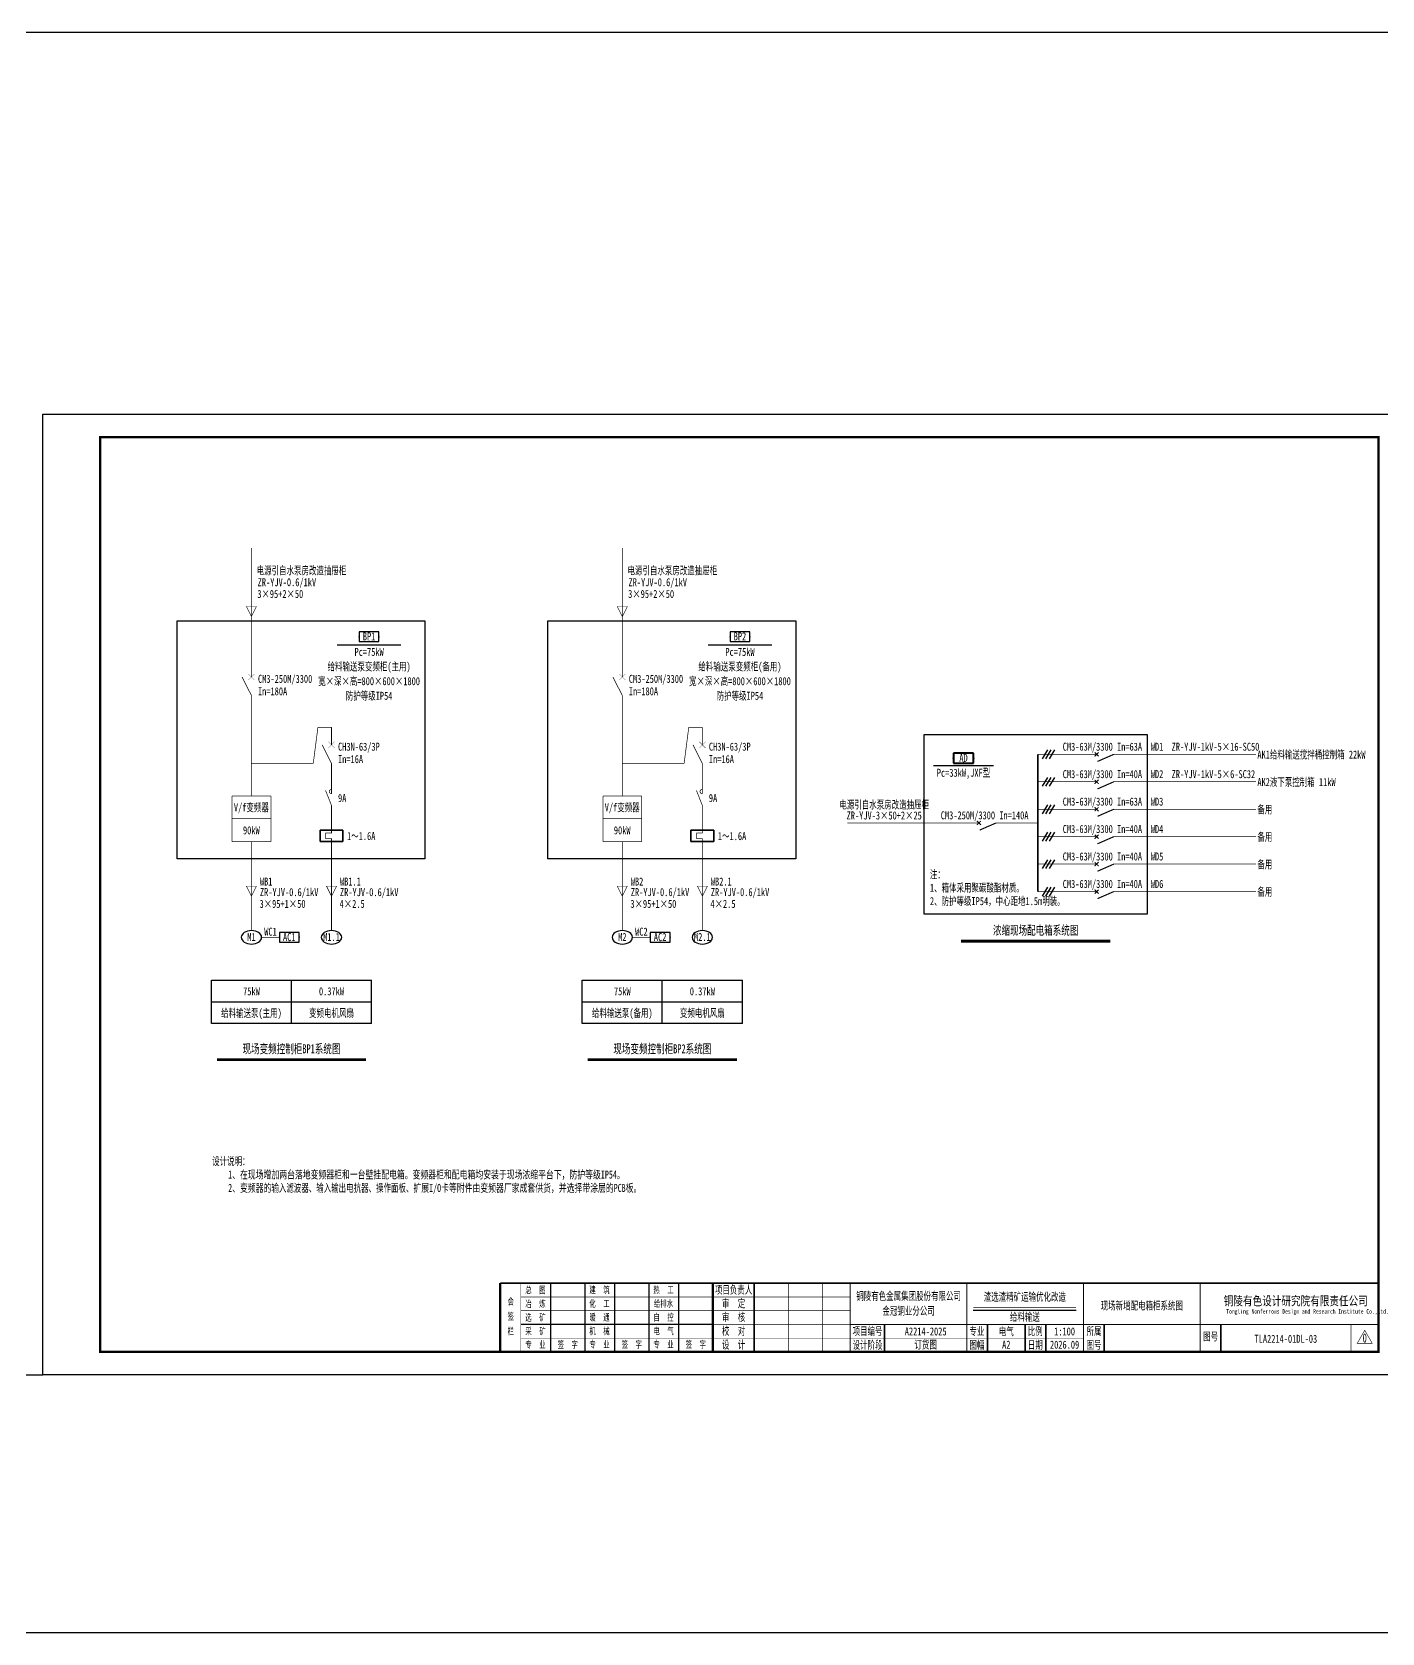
# Model space of a CAD drawing. Header units: millimetres. Extents: x 257344 to 1270023, y 272924 to 540726.
# Drawn here: x 419334 to 478361, y 446375 to 516375 of the extents above; entities that cross this region are included whole.
import ezdxf
from ezdxf.enums import TextEntityAlignment as Align

# ---------------------------------------------------------------- set-up
doc = ezdxf.new("R2010")
doc.units = ezdxf.units.MM
doc.linetypes.add('常规', pattern=[20, 10, 0, 10])
for name, color, linetype, lineweight in [('BXT', 7, 'Continuous', 0), ('CAXA0层', 7, 'Continuous', 25), ('SW', 8, 'Continuous', 20), ('TEXT', 4, 'Continuous', 0), ('电辅助1', 7, 'Continuous', 0)]:
    doc.layers.add(name, color=color, linetype=linetype, lineweight=lineweight)
for name, color, linetype in [('动力平面导线层', 3, '常规'), ('图框', 7, 'Continuous'), ('文字', 7, 'Continuous'), ('标注-照明', 7, 'Continuous'), ('照明平面导线层', 3, 'Continuous'), ('照明平面设备层', 1, 'Continuous'), ('高低压系统', 4, 'Continuous')]:
    doc.layers.add(name, color=color, linetype=linetype)
doc.styles.add('HZ', font='', dxfattribs={"width": 0.75})
doc.styles.add('标准', font='', dxfattribs={"width": 0.667})
doc.styles.get('HZ').set_extended_font_data('SimSun')
doc.styles.get('标准').set_extended_font_data('NSimSun')

# ---------------------------------------------------------------- blocks, each defined once
blk = doc.blocks.new('3')
at = {"layer": 'TEXT', "color": 7, "lineweight": 25, "style": 'HZ', "width": 0.75}
for s, height, p in [('铜陵有色设计研究院有限责任公司', 400, (221501, 249018)), ('Tongling Nonferrous Design and Research Institute Co.,Ltd.', 200, (221613, 248659))]:
    blk.add_text(s, height=height, dxfattribs=at).set_placement(p)
blk = doc.blocks.new('铜陵有色图签02')
at = {"layer": '图框', "linetype": 'Continuous', "lineweight": 50}
for p, q in [((-38401, 3003), (-38401, 1)), ((-29100, 3001), (-29100, 0))]:
    blk.add_line(p, q, dxfattribs=at)
at = {"layer": '图框', "color": 7, "linetype": 'Continuous', "lineweight": 25}
for p, q in [((-36201, 3010), (-36201, 9)), ((-34701, 3010), (-34701, 9)), ((-33401, 3017), (-33401, 16)), ((-31901, 3017), (-31901, 16)), ((-30601, 3017), (-30601, 16)), ((-29100, 1201), (-37501, 1201))]:
    blk.add_line(p, q, dxfattribs=at)
at = {"layer": '图框', "color": 7, "linetype": 'Continuous', "lineweight": 35}
for p, q in [((-27300, 3001), (-27300, 1)), ((-21600, 1197), (-21600, -3)), ((-17100, 1200), (-17100, 0)), ((-15450, 0), (-15450, 1200)), ((-14550, 1200), (-14550, 0)), ((-12000, 1201), (-12000, 1)), ((-6900, 1202), (-6900, 2))]:
    blk.add_line(p, q, dxfattribs=at)
at = {"layer": '图框', "lineweight": 25}
blk.add_line((-17723, 1830), (-13223, 1830), dxfattribs=at)
at = {"layer": '图框', "lineweight": 70, "const_width": 70}
blk.add_lwpolyline([(-17980, 3001), (0, 3001), (-38401, 3001)], dxfattribs=at)
at = {"layer": '图框', "color": 7, "linetype": 'Continuous', "lineweight": 25, "const_width": 25}
for points in [[(-37501, 3000), (-37501, 0)], [(-25800, 3001), (-25800, 1)], [(-24300, 3001), (-24300, 1)], [(-23100, 2401), (-37501, 2401)], [(-23100, 1801), (-37501, 1801)], [(-23100, 1201), (-29100, 1201)], [(-602, 943), (-932, 371), (-272, 371), (-602, 943)], [(-12900, 600), (-18000, 600), (-37501, 600)]]:
    blk.add_lwpolyline(points, dxfattribs=at)
at = {"layer": '图框', "linetype": 'Continuous', "lineweight": 50, "const_width": 50}
for points in [[(-23100, 3001), (-23100, 1)], [(-18000, 3000), (-18000, 0)]]:
    blk.add_lwpolyline(points, dxfattribs=at)
at = {"layer": '图框', "lineweight": 50, "const_width": 50}
for points in [[(-12900, 3001), (-12900, 1)], [(-7800, 3001), (-7800, 1)], [(0, 3000), (0, 0)], [(-23100, 1200), (0, 1200)]]:
    blk.add_lwpolyline(points, dxfattribs=at)
at = {"layer": '图框', "lineweight": 25, "const_width": 35}
blk.add_lwpolyline([(-17723, 1930), (-13223, 1930)], dxfattribs=at)
at = {"layer": '图框', "color": 7, "linetype": 'Continuous', "lineweight": 35, "const_width": 25}
blk.add_lwpolyline([(-1200, 1201), (-1200, 0)], dxfattribs=at)
at = {"layer": '图框', "linetype": 'Continuous', "lineweight": 70, "const_width": 70}
blk.add_lwpolyline([(-38401, 1), (0, 0)], dxfattribs=at)
at = {"layer": '图框', "lineweight": 25}
blk.add_blockref('3', (-228268, -246986), dxfattribs=at)
at = {"layer": 'TEXT', "color": 7, "lineweight": 25, "style": '标准', "width": 0.667}
for s, height, p in [('总  图', 300, (-36862, 2555)), ('建  筑', 300, (-34062, 2562)), ('热  工', 300, (-31262, 2562)), ('项目负责人', 350, (-28197, 2541)), ('会', 300, (-37942, 2054)), ('冶  炼', 300, (-36862, 1955)), ('化  工', 300, (-34062, 1962)), ('给排水', 300, (-31262, 1962)), ('审  定', 350, (-28197, 1941)), ('签', 300, (-37942, 1404)), ('选  矿', 300, (-36862, 1355)), ('暖  通', 300, (-34062, 1362)), ('自  控', 300, (-31262, 1362)), ('审  核', 350, (-28197, 1341)), ('栏', 300, (-37942, 754)), ('采  矿', 300, (-36862, 754)), ('机  械', 300, (-34062, 761)), ('电  气', 300, (-31262, 761)), ('校  对', 350, (-28197, 741)), ('项目编号', 350, (-22343, 730)), ('专业', 350, (-17559, 730)), ('比例', 350, (-15009, 730)), ('所属', 350, (-12438, 730)), ('图号', 350, (-7339, 495)), ('专  业', 300, (-36862, 170)), ('签  字', 300, (-35449, 170)), ('专  业', 300, (-34062, 177)), ('签  字', 300, (-32649, 177)), ('专  业', 300, (-31262, 177)), ('签  字', 300, (-29849, 177)), ('设  计', 350, (-28197, 139)), ('设计阶段', 350, (-22343, 130)), ('图幅', 350, (-17559, 130)), ('日期', 350, (-15009, 130)), ('图号', 350, (-12438, 130))]:
    blk.add_text(s, height=height, dxfattribs=at).set_placement(p, align=Align.CENTER)
blk = doc.blocks.new('PLA1')
at = {"color": 0, "linetype": 'ByBlock', "lineweight": -2}
for p, q in [((-500, 500), (-500, 0)), ((500, 500), (-500, 500)), ((-500, 0), (500, 0)), ((500, 0), (500, 500))]:
    blk.add_line(p, q, dxfattribs=at)
for p in [(-500, 250), (0, 500), (0, 0), (500, 250)]:
    blk.add_point(p, dxfattribs=at)
blk = doc.blocks.new('0208D')
at = {"color": 3, "linetype": 'Continuous', "const_width": 0.3}
blk.add_lwpolyline([(0, -7.5), (0, 0)], dxfattribs=at)
blk.add_lwpolyline([(0, -7.5), (2.5, -2.5), (-2.5, -2.5)], close=True, dxfattribs=at)
blk = doc.blocks.new('JJH')
at = {"color": 3, "linetype": '常规', "lineweight": 35}
for p, q in [((-500, -500), (-500, 0)), ((500, 0), (-500, 0)), ((500, -500), (500, 0)), ((-500, -500), (500, -500))]:
    blk.add_line(p, q, dxfattribs=at)
at = {"color": 3, "linetype": '常规', "lineweight": 35, "const_width": 30}
blk.add_lwpolyline([(0, 100), (0, -125), (-250, -125), (-250, -375), (0, -375), (0, -600)], dxfattribs=at)
blk = doc.blocks.new('GGF')
at = {"layer": '照明平面导线层', "color": 3, "linetype": '常规', "lineweight": 25, "ltscale": 2, "const_width": 30}
for points in [[(0, 0), (0, -365)], [(0, -1065), (-261, -402)], [(0, -365), (0, -544)], [(0, -1065), (0, -1429)]]:
    blk.add_lwpolyline(points, dxfattribs=at)
blk.add_lwpolyline([(0, -544, -1.122007), (0, -365, -1.343832)], format="xyb", dxfattribs=at)
blk = doc.blocks.new('1107AA')
at = {"color": 3, "linetype": 'Continuous'}
for points, const_width in [([(0, -7.5), (-3.79, 0)], 0.3), ([(1.25, 1.25), (-1.25, -1.25)], 0.1), ([(-1.25, 1.25), (1.25, -1.25)], 0.1)]:
    blk.add_lwpolyline(points, dxfattribs=dict(at, const_width=const_width))
blk = doc.blocks.new('DYDQ0201')
at = {"color": 0}
for points, const_width in [([(0, 0), (0, -3.75)], 0.3), ([(0, -11.25), (-3.11, -4.12)], 0.5), ([(0.86, -4.61), (-0.86, -2.89)], 0.5), ([(-0.86, -4.61), (0.86, -2.89)], 0.5), ([(0, -11.25), (0, -15)], 0.3)]:
    blk.add_lwpolyline(points, dxfattribs=dict(at, const_width=const_width))

msp = doc.modelspace()

# ---------------------------------------------------------------- linework, layer by layer
at = {"color": 0, "lineweight": -3, "ltscale": 100}
for p, q in [((458338.5, 485663.6), (468098.8, 485663.6)), ((458338.5, 477810.7), (458338.5, 485663.6)), ((468098.8, 485663.6), (468098.8, 477810.7)), ((468098.8, 477810.7), (458338.5, 477810.7))]:
    msp.add_line(p, q, dxfattribs=at)
at = {"color": 3}
msp.add_line((409808.8, 457665.5), (419808.8, 457665.5), dxfattribs=at)
msp.add_lwpolyline([(257344.3, 516374.7), (780473.3, 516374.7), (780473.3, 446374.7), (257344.3, 446374.7)], close=True, dxfattribs=at)
at = {"color": 3, "linetype": 'ByBlock', "lineweight": 35, "const_width": 30}
for points in [[(432428.9, 481574), (432428.9, 481349)], [(432428.9, 480969.5), (432428.9, 480974)], [(448644.5, 481574), (448644.5, 481349)], [(448644.5, 480969.5), (448644.5, 480974)]]:
    msp.add_lwpolyline(points, dxfattribs=at)
at = {"layer": 'CAXA0层', "color": 0, "linetype": 'Continuous', "lineweight": 30}
for p, q in [((432681.4, 489583.6), (435465.1, 489583.6)), ((448897, 489583.6), (451680.8, 489583.6)), ((458752.4, 484299.1), (461372.3, 484299.1))]:
    msp.add_line(p, q, dxfattribs=at)
at = {"layer": 'CAXA0层', "color": 2, "linetype": 'Continuous', "lineweight": 40}
for p, q in [((459965.5, 476645.7), (466471.8, 476645.7)), ((427425.4, 471464.3), (433931.7, 471464.3)), ((443641.1, 471464.3), (450147.4, 471464.3))]:
    msp.add_line(p, q, dxfattribs=at)
at = {"layer": 'CAXA0层', "color": 2, "linetype": 'Continuous', "lineweight": 0}
for p, q in [((459965.5, 476580.3), (466471.8, 476580.3)), ((427425.4, 471398.9), (433931.7, 471398.9)), ((443641.1, 471398.9), (450147.4, 471398.9))]:
    msp.add_line(p, q, dxfattribs=at)
at = {"layer": '动力平面导线层', "color": 4, "linetype": 'ByBlock'}
for p, q in [((425678.6, 490627.9), (436516, 490627.9)), ((425678.6, 480224.2), (425678.6, 490627.9)), ((436516, 490627.9), (436516, 480224.2)), ((441894.3, 490627.9), (452731.6, 490627.9)), ((441894.3, 480224.2), (441894.3, 490627.9)), ((452731.6, 490627.9), (452731.6, 480224.2)), ((436516, 480224.2), (425678.6, 480224.2)), ((452731.6, 480224.2), (441894.3, 480224.2))]:
    msp.add_line(p, q, dxfattribs=at)
at = {"layer": '动力平面导线层', "color": 0, "linetype": 'ByBlock'}
for p, q in [((427178.6, 474917.6), (434178.6, 474917.6)), ((427178.6, 473017.6), (427178.6, 474917.6)), ((430678.6, 473017.6), (430678.6, 474917.6)), ((434178.6, 473017.6), (434178.6, 474917.6)), ((443394.2, 474917.6), (450394.2, 474917.6)), ((443394.2, 473017.6), (443394.2, 474917.6)), ((446894.2, 473017.6), (446894.2, 474917.6)), ((450394.2, 473017.6), (450394.2, 474917.6)), ((427178.6, 473967.6), (434178.6, 473967.6)), ((443394.2, 473967.6), (450394.2, 473967.6)), ((434178.6, 473017.6), (427178.6, 473017.6)), ((450394.2, 473017.6), (443394.2, 473017.6))]:
    msp.add_line(p, q, dxfattribs=at)
at = {"layer": '图框', "linetype": 'Continuous', "lineweight": 100, "const_width": 100}
msp.add_lwpolyline([(422308.8, 458665.5), (478208.8, 458665.5), (478208.8, 498665.5), (422308.8, 498665.5)], close=True, dxfattribs=at)
at = {"layer": '文字', "color": 3, "linetype": 'Continuous', "lineweight": 25, "const_width": 30}
for points in [[(428928.9, 487362.8), (428928.9, 484396.6)], [(445144.5, 487362.8), (445144.5, 484396.6)]]:
    msp.add_lwpolyline(points, dxfattribs=at)
at = {"layer": '文字', "color": 3, "linetype": 'ByBlock', "lineweight": 25, "const_width": 30}
for points in [[(431631.8, 484396.6), (431834.8, 485977.5)], [(431834.8, 485977.5), (432428.8, 485977.5)], [(432428.8, 485207), (432428.8, 485977.5)], [(432428.8, 485207), (432428.8, 485977.5)], [(447847.4, 484396.6), (448050.4, 485977.5)], [(448050.4, 485977.5), (448644.5, 485977.5)], [(448644.5, 485207), (448644.5, 485977.5)], [(448644.5, 485207), (448644.5, 485977.5)], [(428928.9, 484396.6), (428928.9, 482974)], [(428928.9, 484396.6), (431631.8, 484396.6)], [(432428.8, 484396.6), (432428.9, 483620.4)], [(445144.5, 484396.6), (445144.5, 482974)], [(445144.5, 484396.6), (447847.4, 484396.6)], [(448644.5, 484396.6), (448644.5, 483620.4)], [(432428.9, 482191.2), (432428.9, 481574)], [(448644.5, 482191.2), (448644.5, 481574)], [(428928.9, 480974), (428928.9, 477087.4)], [(445144.5, 480974), (445144.5, 477087.4)], [(432428.9, 480874), (432428.9, 477087.4)], [(448644.5, 480874), (448644.5, 477087.4)], [(429373.8, 476791.5), (430150.1, 476791.5)], [(445589.5, 476791.5), (446365.7, 476791.5)]]:
    msp.add_lwpolyline(points, dxfattribs=at)
at = {"layer": '标注-照明', "color": 1, "linetype": 'ByBlock', "lineweight": 30, "ltscale": 100, "extrusion": (0, 0, -1)}
for centre in [(428928.9, 476791.5), (432428.9, 476791.5), (445144.5, 476791.5), (448644.5, 476791.5)]:
    msp.add_ellipse(centre, major_axis=(444.9, 0), ratio=0.6650438, dxfattribs=at)
at = {"layer": '照明平面导线层', "color": 2, "linetype": 'ByBlock', "lineweight": 25, "ltscale": 100}
for p, q in [((463517.6, 484596.8), (463749.3, 484986.2)), ((463668.6, 484596.8), (463900.3, 484986.2)), ((463819.6, 484596.8), (464051.3, 484986.2)), ((463517.6, 483396.8), (463749.3, 483786.2)), ((463668.6, 483396.8), (463900.3, 483786.2)), ((463819.6, 483396.8), (464051.3, 483786.2)), ((463517.6, 482196.8), (463749.3, 482586.2)), ((463668.6, 482196.8), (463900.3, 482586.2)), ((463819.6, 482196.8), (464051.3, 482586.2)), ((463517.6, 480996.8), (463749.3, 481386.2)), ((463668.6, 480996.8), (463900.3, 481386.2)), ((463819.6, 480996.8), (464051.3, 481386.2)), ((463517.6, 479796.8), (463749.3, 480186.2)), ((463668.6, 479796.8), (463900.3, 480186.2)), ((463819.6, 479796.8), (464051.3, 480186.2)), ((463517.6, 478596.8), (463749.3, 478986.2)), ((463668.6, 478596.8), (463900.3, 478986.2)), ((463819.6, 478596.8), (464051.3, 478986.2))]:
    msp.add_line(p, q, dxfattribs=at)
at = {"layer": '照明平面导线层', "color": 4, "linetype": 'ByBlock', "lineweight": 25, "ltscale": 2, "const_width": 30}
for points in [[(428078.9, 482974), (428078.9, 480974)], [(428078.9, 482974), (429778.9, 482974)], [(429778.9, 482974), (429778.9, 480974)], [(444294.5, 482974), (444294.5, 480974)], [(444294.5, 482974), (445994.5, 482974)], [(445994.5, 482974), (445994.5, 480974)], [(428078.9, 481974), (429778.9, 481974)], [(444294.5, 481974), (445994.5, 481974)], [(428078.9, 480974), (429778.9, 480974)], [(444294.5, 480974), (445994.5, 480974)]]:
    msp.add_lwpolyline(points, dxfattribs=at)
at = {"layer": '照明平面设备层', "color": 0, "lineweight": -3, "ltscale": 100}
msp.add_lwpolyline([(419808.8, 499665.5), (479208.8, 499665.5), (479208.8, 457665.5), (419808.8, 457665.5)], close=True, dxfattribs=at)
at = {"layer": '照明平面设备层', "color": 130, "lineweight": -3, "const_width": 30}
for points in [[(428928.9, 488173.2), (428928.9, 493818.4)], [(445144.5, 488173.2), (445144.6, 493818.4)], [(463313.8, 484791.5), (465508.2, 484791.5)], [(467008.2, 484791.5), (472854.8, 484791.5)], [(463313.8, 483591.5), (465508.2, 483591.5)], [(467008.2, 483591.5), (472854.8, 483591.5)], [(463313.8, 482391.5), (465508.2, 482391.5)], [(467008.2, 482391.5), (472854.8, 482391.5)], [(454980.5, 481791.5), (460659.6, 481791.5)], [(461859.6, 481791.5), (463313.8, 481791.5)], [(463313.8, 481191.5), (465508.2, 481191.5)], [(467008.2, 481191.5), (472854.8, 481191.5)], [(463313.8, 479991.5), (465508.2, 479991.5)], [(467008.2, 479991.5), (472854.8, 479991.5)], [(463313.8, 478791.5), (465508.2, 478791.5)], [(467008.2, 478791.5), (472854.8, 478791.5)]]:
    msp.add_lwpolyline(points, dxfattribs=at)
at = {"layer": '高低压系统', "color": 3, "lineweight": 35}
msp.add_line((463313.8, 478791.5), (463313.8, 484791.5), dxfattribs=at)

# ---------------------------------------------------------------- block references
at = {"layer": 'BXT', "xscale": 87.66224999725819, "yscale": 87.66225000098348, "zscale": 87.66225000000001}
for p in [(428928.9, 491474.5), (445144.6, 491474.5)]:
    msp.add_blockref('0208D', p, dxfattribs=at)
at = {"layer": 'BXT', "linetype": 'ByBlock', "xscale": 87.66225000098348, "yscale": 87.66225000005215, "zscale": 87.66225000000001}
for p in [(428928.9, 479248.1), (432428.9, 479248.1), (445144.5, 479248.1), (448644.5, 479248.1)]:
    msp.add_blockref('0208D', p, dxfattribs=at)
at = {"layer": '动力平面导线层', "linetype": 'ByBlock'}
for name, p in [('GGF', (432428.9, 483620.4)), ('GGF', (448644.5, 483620.4)), ('JJH', (432428.9, 481474)), ('JJH', (448644.5, 481474))]:
    msp.add_blockref(name, p, dxfattribs=at)
at = {"layer": '图框', "lineweight": 25}
msp.add_blockref('铜陵有色图签02', (478208.8, 458665.5), dxfattribs=at)
at = {"layer": '文字', "color": 3, "linetype": 'Continuous', "lineweight": 25, "xscale": 108.0493425019085, "yscale": 108.0493425000459, "zscale": 108.0493425}
for p in [(428928.9, 488173.2), (445144.5, 488173.2)]:
    msp.add_blockref('1107AA', p, dxfattribs=at)
at = {"layer": '文字', "color": 3, "linetype": 'ByBlock', "lineweight": 25, "xscale": 108.0493425019085, "yscale": 108.0493425000459, "zscale": 108.0493425}
for p in [(432428.8, 485207), (448644.5, 485207)]:
    msp.add_blockref('1107AA', p, dxfattribs=at)
at = {"layer": '照明平面设备层', "color": 4, "lineweight": 30, "xscale": 0.8640000000596046, "yscale": 0.8640000005252659, "zscale": 0.8640000000000001}
for p in [(434073.2, 489721.2), (450288.9, 489721.2)]:
    msp.add_blockref('PLA1', p, dxfattribs=at)
at = {"layer": '照明平面设备层', "color": 1, "lineweight": 40, "xscale": 0.8640000000596046, "yscale": 0.8640000000596046, "zscale": 0.8640000000596046}
msp.add_blockref('PLA1', (460062.3, 484408), dxfattribs=at)
at = {"layer": '照明平面设备层', "color": 1, "linetype": 'ByBlock', "lineweight": 30, "xscale": 0.8640000000596046, "yscale": 0.8640000000596046, "zscale": 0.8640000000596046}
for p in [(430582.1, 476575.5), (446797.7, 476575.5)]:
    msp.add_blockref('PLA1', p, dxfattribs=at)
at = {"layer": '高低压系统', "lineweight": -3, "xscale": 100, "yscale": 100, "zscale": 100, "rotation": 90}
for p in [(465508.2, 484791.5), (465508.2, 483591.5), (465508.2, 482391.5), (460359.6, 481791.5), (465508.2, 481191.5), (465508.2, 479991.5), (465508.2, 478791.5)]:
    msp.add_blockref('DYDQ0201', p, dxfattribs=at)

# ---------------------------------------------------------------- texts
at = {"layer": 'SW', "color": 7, "linetype": 'Continuous', "lineweight": 25, "style": '标准', "width": 0.667}
for s, p in [('电源引自水泵房改造抽屉柜', (429156.3, 492657.6)), ('电源引自水泵房改造抽屉柜', (445372, 492657.6)), ('ZR-YJV-0.6/1kV', (429200.2, 492143.8)), ('ZR-YJV-0.6/1kV', (445415.9, 492143.8)), ('WD1', (468251.7, 484951.5)), ('WD2', (468251.7, 483751.5)), ('ZR-YJV-1kV-5×6-SC32', (469164.4, 483751.5)), ('WD3', (468251.7, 482551.5)), ('WD4', (468251.7, 481351.5)), ('WD5', (468251.7, 480151.5)), ('WD6', (468251.7, 478951.5))]:
    msp.add_text(s, height=350, dxfattribs=at).set_placement(p)
at = {"layer": 'SW', "color": 0, "linetype": 'Continuous', "lineweight": 25, "style": '标准', "width": 0.667}
for s, p in [('3×95+2×50', (429184, 491630)), ('3×95+2×50', (445399.7, 491630)), ('ZR-YJV-1kV-5×16-SC50', (469164.4, 484951.5)), ('AK1给料输送搅拌桶控制箱 22kW', (472912.3, 484605.5)), ('AK2液下泵控制箱 11kW', (472912.3, 483405.5)), ('备用', (472912.3, 482205.5)), ('备用', (472912.3, 481005.5)), ('备用', (472912.3, 479805.5)), ('备用', (472912.3, 478605.5))]:
    msp.add_text(s, height=350, dxfattribs=at).set_placement(p)
at = {"layer": 'SW', "color": 7, "linetype": 'Continuous', "lineweight": 25, "style": '标准', "width": 0.667}
for s, p in [('BP1', (434073.2, 489776.4)), ('BP2', (450288.9, 489776.4)), ('给料输送泵变频柜(主用)', (434073.2, 488456.6)), ('给料输送泵变频柜(备用)', (450288.9, 488456.6)), ('宽×深×高=800×600×1800', (434073.2, 487816.6)), ('宽×深×高=800×600×1800', (450288.9, 487816.6)), ('防护等级IP54', (434073.2, 487176.6)), ('防护等级IP54', (450288.9, 487176.6)), ('AD', (460062.3, 484463.2)), ('Pc=33kW,JXF型', (460062.3, 483812.1)), ('CM3-63M/3300 In=40A', (466135.7, 483751.5)), ('电源引自水泵房改造抽屉柜', (456596.1, 482417.1)), ('CM3-250M/3300 In=140A', (460987.2, 481951.5)), ('CM3-63M/3300 In=63A', (466135.7, 482551.5)), ('ZR-YJV-3×50+2×25', (456596.1, 481944.1)), ('CM3-63M/3300 In=40A', (466135.7, 480151.5)), ('CM3-63M/3300 In=40A', (466135.7, 478951.5)), ('0.37kW', (432428.6, 474257.5)), ('0.37kW', (448644.2, 474257.5))]:
    msp.add_text(s, height=350, dxfattribs=at).set_placement(p, align=Align.CENTER)
at = {"layer": 'SW', "color": 0, "linetype": 'Continuous', "lineweight": 25, "style": '标准', "width": 0.667}
for s, p in [('Pc=75kW', (434073.2, 489096.7)), ('Pc=75kW', (450288.9, 489096.7)), ('CM3-63M/3300 In=63A', (466135.7, 484951.5)), ('CM3-63M/3300 In=40A', (466135.7, 481351.5)), ('75kW', (428928.6, 474257.5)), ('75kW', (445144.2, 474257.5)), ('给料输送泵(主用)', (428928.6, 473307.6)), ('变频电机风扇', (432428.6, 473307.6)), ('给料输送泵(备用)', (445144.2, 473307.6)), ('变频电机风扇', (448644.2, 473307.6))]:
    msp.add_text(s, height=350, dxfattribs=at).set_placement(p, align=Align.CENTER)
at = {"layer": 'SW', "color": 7, "linetype": 'ByBlock', "lineweight": 25, "style": '标准', "width": 0.667}
for s, p in [('CM3-250M/3300', (429213.7, 487918.2)), ('CM3-250M/3300', (445429.4, 487918.2)), ('In=180A', (429213.7, 487373.9)), ('In=180A', (445429.4, 487373.9)), ('CH3N-63/3P', (432713.7, 484952)), ('CH3N-63/3P', (448929.3, 484952)), ('In=16A', (432713.6, 484407.7)), ('In=16A', (448929.3, 484407.7)), ('9A', (432713.7, 482707)), ('9A', (448929.3, 482707)), ('1～1.6A', (433107.8, 481044)), ('1～1.6A', (449323.4, 481044))]:
    msp.add_text(s, height=350, dxfattribs=at).set_placement(p)
at = {"layer": 'SW', "color": 0, "linetype": 'ByBlock', "lineweight": 25, "style": '标准', "width": 0.667}
for s, p in [('M1', (428928.9, 476632.5)), ('M1.1', (432428.9, 476632.5)), ('M2', (445144.5, 476632.5)), ('M2.1', (448644.5, 476632.5))]:
    msp.add_text(s, height=350, dxfattribs=at).set_placement(p, align=Align.CENTER)
at = {"layer": 'SW', "color": 7, "linetype": 'ByBlock', "lineweight": 25, "style": '标准', "width": 0.667}
for s, p in [('AC1', (430582.1, 476630.7)), ('AC2', (446797.7, 476630.7))]:
    msp.add_text(s, height=350, dxfattribs=at).set_placement(p, align=Align.CENTER)
at = {"layer": 'SW', "color": 2, "linetype": 'Continuous', "lineweight": 25, "style": '标准', "width": 0.667}
for s, p in [('浓缩现场配电箱系统图', (463218.6, 476900.7)), ('现场变频控制柜BP1系统图', (430678.6, 471719.4)), ('现场变频控制柜BP2系统图', (446894.2, 471719.4))]:
    msp.add_text(s, height=400, dxfattribs=at).set_placement(p, align=Align.CENTER)
at = {"layer": 'SW', "color": 4, "linetype": 'Continuous', "lineweight": 25, "style": '标准', "width": 0.667}
for s, height, p in [('铜陵有色金属集团股份有限公司', 350, (457662.7, 460933.6)), ('金冠铜业分公司', 350, (457662.7, 460285.9)), ('渣选渣精矿运输优化改造', 350, (462745.6, 460896.5)), ('现场新增配电箱柜系统图', 350, (467859.7, 460512.4)), ('给料输送', 350, (462745.6, 460019.8)), ('A2214-2025', 350, (458408.2, 459385.2)), ('电气', 350, (461933, 459385.2)), ('1:100', 350, (464483, 459385.2)), ('TLA2214-01DL-03', 350, (474158.1, 459062)), ('0', 400, (477606.6, 459073.4)), ('A2', 350, (461933, 458805.5)), ('2026.09', 350, (464483, 458805.5))]:
    msp.add_text(s, height=height, dxfattribs=at).set_placement(p, align=Align.CENTER)
at = {"layer": 'SW', "color": 1, "linetype": 'Continuous', "lineweight": 25, "style": '标准', "width": 0.667}
msp.add_text('订货图', height=350, dxfattribs=at).set_placement((458408.2, 458805.5), align=Align.CENTER)
at = {"layer": 'SW', "color": 0, "linetype": 'Continuous', "lineweight": 25, "insert": (458593.9, 479716.4), "char_height": 350, "width": 7718.52, "attachment_point": 1, "style": '标准'}
msp.add_mtext('注：\\P1、箱体采用聚碳酸酯材质。\\P2、防护等级IP54，中心距地1.5m明装。', dxfattribs=at)
at = {"layer": 'SW', "color": 0, "linetype": 'ByBlock', "lineweight": 25, "insert": (427210.7, 467175.9), "char_height": 350, "width": 19291.101, "attachment_point": 1, "style": '标准'}
msp.add_mtext('设计说明：\\P{\\W0.7;    1、在现场增加两台落地变频器柜和一台壁挂配电箱。变频器柜和配电箱均安装于现场浓缩平台下，防护等级IP54。\\P    2、变频器的\\W0.667;\\C7;输入滤波器、输入输出电抗器、操作面板、\\W0.7;\\C0;扩展I/O卡等附件由变频器厂家成套供货，并选择带涂层的PCB板\\W0.667;\\C7;。}', dxfattribs=at)
at = {"layer": '电辅助1', "color": 7, "linetype": 'ByBlock', "lineweight": 25, "style": '标准', "width": 0.667}
for s, p in [('V/f变频器', (428923.9, 482299.5)), ('V/f变频器', (445139.5, 482299.5)), ('WC1', (429761.9, 476864)), ('WC2', (445977.6, 476864))]:
    msp.add_text(s, height=350, dxfattribs=at).set_placement(p, align=Align.CENTER)
at = {"layer": '电辅助1', "color": 0, "linetype": 'ByBlock', "lineweight": 25, "style": '标准', "width": 0.667}
for p in [(428923.9, 481296.3), (445139.5, 481296.3)]:
    msp.add_text('90kW', height=350, dxfattribs=at).set_placement(p, align=Align.CENTER)
at = {"layer": '电辅助1', "color": 7, "linetype": 'ByBlock', "lineweight": 25, "style": '标准', "width": 0.667}
for s, p in [('WB1', (429299.3, 479055.5)), ('ZR-YJV-0.6/1kV', (429299.2, 478593.6)), ('WB1.1', (432799.3, 479055.5)), ('ZR-YJV-0.6/1kV', (432799.2, 478593.6)), ('WB2', (445514.9, 479055.5)), ('ZR-YJV-0.6/1kV', (445514.8, 478593.6)), ('WB2.1', (449014.9, 479055.5)), ('ZR-YJV-0.6/1kV', (449014.8, 478593.6)), ('3×95+1×50', (429283, 478079.8)), ('4×2.5', (432783, 478079.8)), ('3×95+1×50', (445498.6, 478079.8)), ('4×2.5', (448998.6, 478079.8))]:
    msp.add_text(s, height=350, dxfattribs=at).set_placement(p)

doc.saveas('drawing.dxf')
